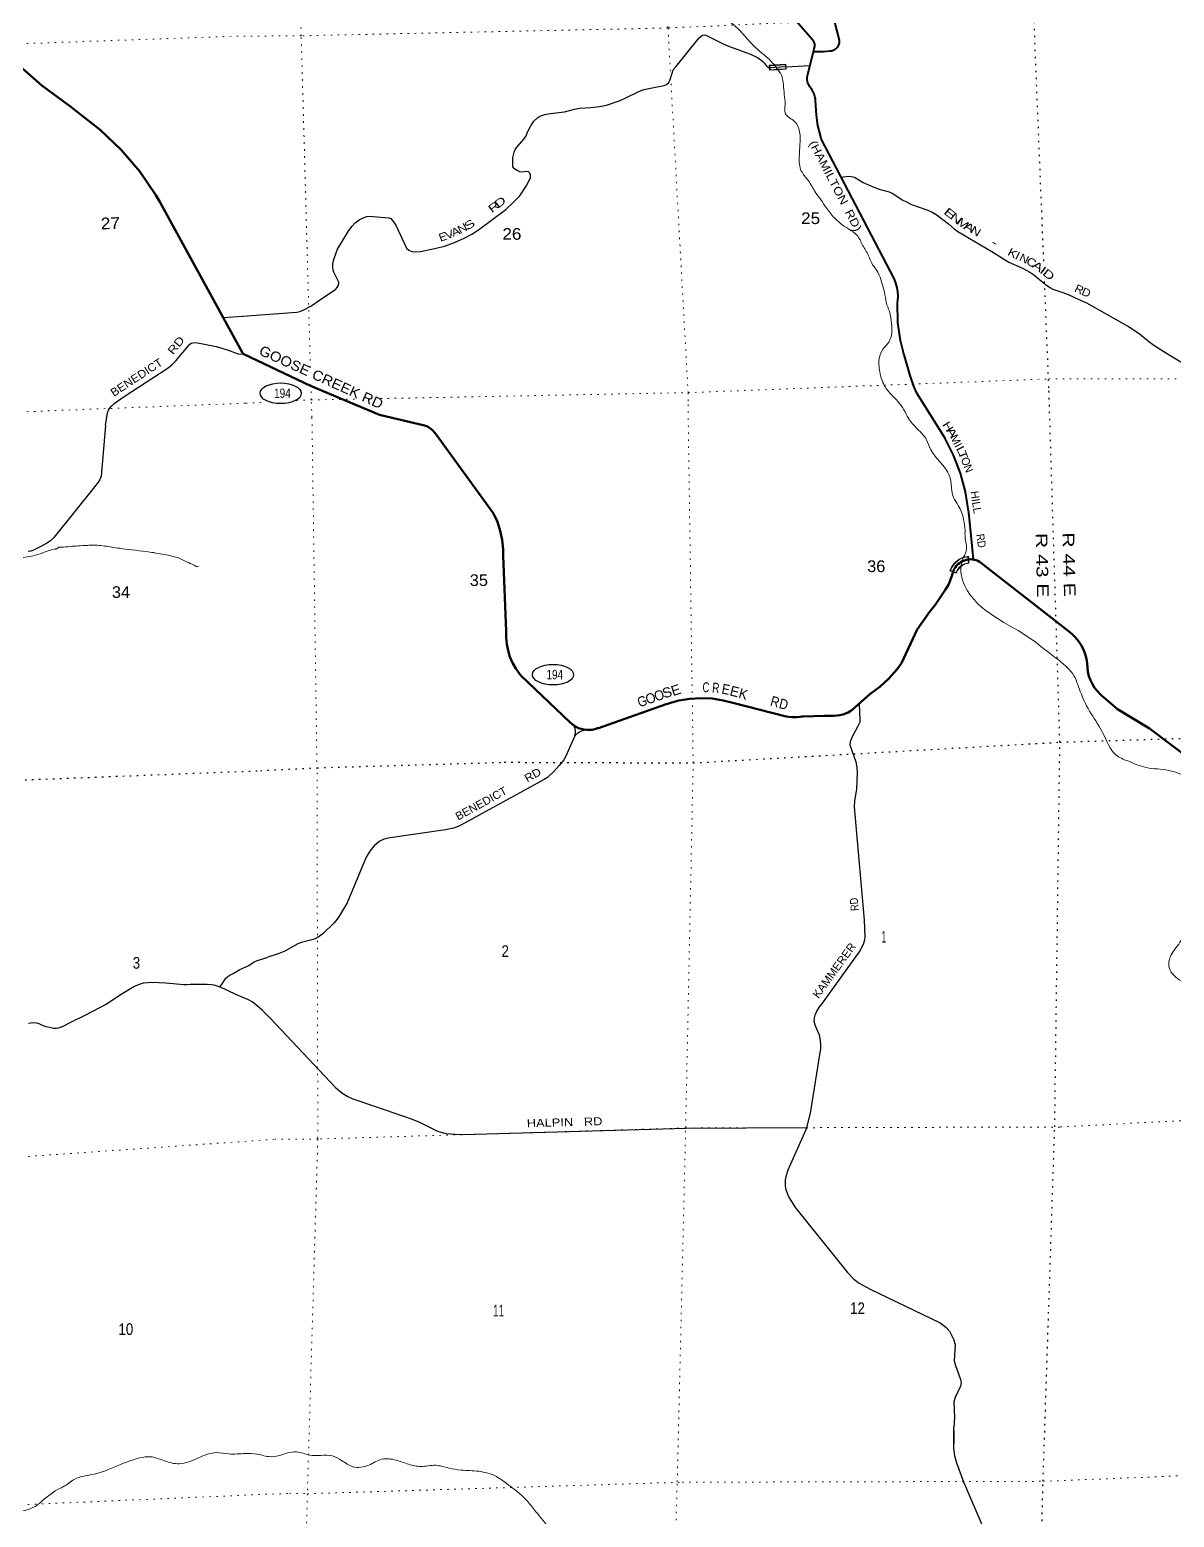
# Model space of a CAD drawing. Header units: feet. Extents: x 751810 to 1010326, y -353855 to -161247.
# Drawn here: x 908761 to 925928, y -273133 to -250821 of the extents above; entities that cross this region are included whole.
import ezdxf
from ezdxf.enums import TextEntityAlignment as Align

# ---------------------------------------------------------------- set-up
doc = ezdxf.new("R2010")
doc.units = ezdxf.units.FT
doc.header["$LTSCALE"] = 70
doc.linetypes.add('DOTTED', pattern=[1.5, 0.3, -1.2])
for name, color, linetype, lineweight in [('17', 7, 'Continuous', 25), ('23', 7, 'Continuous', 70), ('26', 7, 'Continuous', 40), ('29', 7, 'Continuous', 25), ('31', 7, 'Continuous', 13), ('39', 7, 'Continuous', 13), ('59', 7, 'Continuous', 13), ('6', 7, 'DOTTED', 25), ('7', 7, 'DOTTED', 13)]:
    doc.layers.add(name, color=color, linetype=linetype, lineweight=lineweight)
doc.layers.add('27', color=7, linetype='Continuous')
doc.layers.add('30', color=7, linetype='Continuous')

msp = doc.modelspace()

# ---------------------------------------------------------------- linework, layer by layer
at = {"layer": '17'}
for centre in [(912524.66, -256274.04), (916609.63, -260494.66)]:
    msp.add_ellipse(centre, major_axis=(-309.24, 1), ratio=0.500121, dxfattribs=at)
at = {"layer": '23'}
for points in [[(911972.65, -255687.72), (911970.3, -255686.04), (911965.57, -255682.12), (911961.28, -255677.72), (911957.47, -255672.9), (911954.03, -255667.8), (910712.81, -253403.67), (910654.08, -253304.42), (910410.27, -252948.56), (910130.59, -252620.13), (909818.12, -252322.74), (909357.51, -251960.93), (908941.23, -251657.09), (908402.36, -251184.02)], [(914007.53, -256594.98), (912973.82, -256160.4), (911972.65, -255687.72)], [(918330.34, -260930.63), (918305.34, -260936.06), (917289.48, -261294.86), (917278.41, -261299.14), (917238.69, -261311.52), (917197.89, -261319.69), (917156.47, -261323.54), (917114.87, -261323.04), (917073.54, -261318.19), (917032.96, -261309.05), (916993.54, -261295.72), (916955.74, -261278.35), (916919.96, -261257.11), (916909.49, -261249.31), (916902.59, -261244.17), (916859.49, -261206.38), (916133.24, -260513.13), (916108.49, -260483.25), (916051.46, -260403.18), (916003.11, -260317.58), (915963.98, -260227.4), (915934.49, -260133.62), (915914.96, -260037.28), (915905.61, -259939.42), (915906.54, -259841.12), (915863.29, -258710.04), (915861.71, -258609.55), (915847.01, -258471.29), (915817.93, -258335.33), (915774.81, -258203.15), (915718.1, -258076.21), (914858.27, -256892.33), (914833.65, -256860.29), (914805.73, -256830.89), (914774.88, -256804.57), (914741.46, -256781.62), (914730.81, -256775.85), (914714.33, -256766.91), (914680.81, -256756.32), (914007.53, -256594.98)], [(926226.55, -261806.52), (925557.26, -261302.47), (925557.2, -261300.46), (925074.62, -261010.91), (924829.61, -260799.87), (924819.28, -260790.37), (924773.91, -260743.02), (924733.73, -260691.18), (924699.2, -260635.43), (924670.68, -260576.37), (924648.49, -260514.66), (924632.88, -260450.97), (924624, -260385.99), (924621.97, -260320.44), (924611.15, -260256.11), (924592.01, -260185.82), (924565.62, -260117.92), (924532.29, -260053.16), (924492.36, -259992.23), (924446.29, -259935.8), (924394.57, -259884.51), (924337.77, -259838.9), (923020.84, -258812.14), (923005.76, -258802.43), (922980.72, -258789.18), (922954.44, -258778.63), (922927.19, -258770.88), (922899.29, -258766.02), (922871.03, -258764.11), (922867.72, -258764.23), (922842.72, -258765.16), (922817.72, -258772.57), (922806.93, -258774.35), (922779.74, -258781.83), (922753.48, -258792.11), (922728.44, -258805.08), (922704.89, -258820.6), (922683.09, -258838.49), (922663.28, -258858.56), (922645.68, -258880.6), (922630.48, -258904.35), (922617.84, -258929.56), (922617.04, -258931.69), (922607.48, -258957.1), (922599.15, -258981.69), (922559.58, -259098.46), (922544.89, -259136.85), (922523.84, -259178.96), (922498.5, -259218.64), (922348.57, -259442.33), (922263.03, -259547.11), (922072.41, -259819.27), (921835.79, -260323.92), (921771.77, -260409.93), (921648.18, -260550.2), (921510.62, -260676.79), (921360.57, -260788.3), (921096.78, -261020.14), (921074.27, -261036.54), (921036.41, -261059.47), (920996.35, -261078.31), (920954.55, -261092.87), (920911.45, -261102.97), (920867.53, -261108.52), (920823.27, -261109.44), (920672.38, -261113.23), (920365.39, -261121.66), (920340.25, -261122.35), (920315.39, -261124.86), (920264.23, -261130.03), (920185.33, -261129.82), (920106.88, -261121.37), (919304.36, -260916.26), (919163.34, -260880.07), (918997, -260854.32), (918828.88, -260846.1), (918660.83, -260855.51), (918494.68, -260882.42), (918355.34, -260920.29), (918330.34, -260930.63)]]:
    msp.add_lwpolyline(points, dxfattribs=at)
at = {"layer": '26'}
for points in [[(920515.61, -251149.03), (920525.54, -251108.58), (920528.08, -251102.31), (920532.12, -251089.55), (920534.8, -251076.45), (920536.1, -251063.13), (920536, -251049.75), (920534.5, -251036.46), (920531.62, -251023.39), (920527.39, -251010.7), (920521.85, -250998.52), (920515.08, -250986.98), (920507.13, -250976.22), (919972, -250363.34)], [(920515.61, -251149.03), (920545.24, -251148.48), (920663.6, -251146.33), (920763.97, -251138.98), (920779.41, -251137.57), (920794.61, -251134.56), (920809.42, -251129.97), (920823.66, -251123.87), (920837.19, -251116.3), (920849.86, -251107.37), (920861.52, -251097.16), (920872.05, -251085.78), (920881.33, -251073.37), (920889.27, -251060.06), (920895.77, -251045.99), (920900.76, -251031.31), (920904.2, -251016.2), (920906.03, -251000.81), (920906.25, -250985.31), (920905.51, -250975.17), (920790.35, -250529.73)], [(922064.72, -256271.29), (922027.26, -256183.15), (921965.32, -256007.85), (921880.01, -255713.83), (921872.78, -255688.88), (921866.66, -255663.83), (921821.76, -255479.89), (921782.32, -255210.99), (921776.61, -254913.03), (921780.82, -254880.03), (921783.92, -254814.96), (921780.21, -254749.92), (921769.72, -254685.62), (921752.56, -254622.77), (921728.93, -254562.06), (920633.9, -252454.73), (920619.07, -252408.53), (920581.44, -252256.11), (920559.95, -252100.6), (920548.77, -251881.39), (920545.86, -251859.5), (920537.27, -251819.88), (920524.6, -251781.38), (920507.97, -251744.42), (920487.56, -251709.4), (920463.61, -251676.7), (920451.69, -251659.3), (920441.25, -251640.07), (920432.87, -251619.86), (920426.65, -251598.88), (920422.65, -251577.37), (920420.93, -251555.56), (920421.49, -251533.68), (920424.34, -251511.99), (920429.44, -251490.71), (920436.74, -251470.09), (920515.61, -251149.03)], [(922914.29, -258760.47), (922844.32, -258056.43), (922842.36, -258036.94), (922797.26, -257750.55), (922722.47, -257470.44), (922618.81, -257199.68), (922487.42, -256941.25), (922064.72, -256271.29)]]:
    msp.add_lwpolyline(points, dxfattribs=at)
at = {"layer": '29'}
for p, q in [((920105.05, -251377.3), (919853.34, -251392.27)), ((920105.05, -251377.3), (920464.31, -251355.95)), ((911661.79, -255134.7), (911949.82, -255115.56)), ((909894.86, -256759.12), (909831.12, -257515.87))]:
    msp.add_line(p, q, dxfattribs=at)
for points in [[(916110.66, -253314.27), (916144.04, -253266.27), (916217.06, -253151.47), (916271.3, -253038.76), (916273.39, -252999.1), (916262.96, -252971.96), (916242.09, -252953.18), (916208.72, -252946.92), (916150.3, -252959.44), (916112.74, -252953.18), (916071.02, -252934.39), (916031.38, -252905.17), (916008.43, -252875.95), (916004.26, -252827.94), (916004.26, -252738.19), (916025.12, -252656.79), (916041.81, -252615.04), (916066.85, -252583.73), (916175.33, -252458.49), (916204.54, -252412.58), (916233.75, -252345.78), (916275.47, -252262.29), (916321.37, -252191.32), (916379.79, -252139.15), (916425.69, -252112.01), (916488.27, -252093.23), (916567.56, -252078.61), (916780.36, -252053.56), (916932.65, -252009.73), (917014.02, -251995.12), (917176.75, -251986.77), (917310.27, -251974.25), (917410.41, -251951.29), (917614.87, -251882.41), (917702.49, -251840.66), (917886.09, -251753), (917973.71, -251719.6), (918098.89, -251690.38), (918278.31, -251656.98), (918311.69, -251644.46), (918340.89, -251619.41), (918359.67, -251583.93), (918395.14, -251473.3), (918413.92, -251423.21), (918449.38, -251377.29), (918799.88, -250943.14), (918831.17, -250915.99), (918852.03, -250903.47), (918885.41, -250899.3), (918900.02, -250901.39), (919021.02, -250959.84), (919171.23, -251034.98), (919256.77, -251072.54), (919555.11, -251181.09)], [(919555.11, -251181.09), (919636.47, -251216.57), (919680.28, -251240.57), (919719.92, -251267.7), (919762.69, -251302.14), (919782.51, -251324.06), (919817.98, -251369.98), (919827.37, -251379.37), (919838.84, -251388.77), (919853.34, -251392.27)], [(920932.48, -253033.12), (921041.59, -253017.85), (921083.31, -253019.95), (921129.21, -253034.55), (921195.97, -253074.22), (921262.73, -253109.69), (921396.25, -253174.4), (921500.57, -253211.98), (921650.78, -253253.72), (921694.59, -253270.41), (921719.63, -253285.02), (921846.89, -253370.61), (921909.48, -253404), (921988.76, -253441.58), (922230.77, -253529.24), (922297.53, -253558.46), (922372.63, -253600.21), (922539.54, -253733.8), (922627.16, -253806.85), (922681.4, -253846.51), (923190.46, -254147.08), (923444.98, -254305.71), (923649.44, -254397.55), (923760.03, -254458.07), (923820.51, -254497.74), (923991.59, -254635.5), (924070.89, -254689.76), (924108.42, -254710.64), (924258.63, -254760.73), (924337.93, -254792.04), (924488.12, -254860.92), (924609.13, -254919.37)], [(911949.82, -255115.56), (912768.44, -255059.23), (912812.25, -255046.7), (912872.75, -255021.66), (912977.07, -254967.39), (913173.18, -254829.63), (913344.25, -254716.92), (913373.46, -254687.69), (913388.07, -254660.56), (913396.41, -254629.25), (913394.32, -254608.38), (913323.39, -254458.1), (913310.87, -254428.87), (913304.62, -254387.13), (913304.61, -254339.12), (913310.87, -254303.64), (913329.65, -254238.93), (913377.63, -254111.61), (913544.54, -253831.92), (913594.61, -253765.12), (913642.59, -253717.12), (913701.01, -253671.2), (913761.51, -253639.89), (913817.84, -253621.1), (913853.3, -253619.02), (914145.38, -253644.06), (914174.59, -253654.5), (914203.8, -253681.63), (914249.7, -253752.6), (914412.43, -254094.91), (914445.81, -254128.31), (914491.7, -254149.18), (914543.86, -254153.36), (914621.05, -254145.01), (914858.89, -254099.09), (914981.98, -254065.69), (915130.11, -254011.42), (915278.23, -253948.81), (915392.98, -253886.19), (915491.03, -253821.48), (915902.03, -253518.83), (916008.43, -253418.65), (916110.66, -253314.27)], [(924609.13, -254919.37), (925241.29, -255272.11), (925399.85, -255376.47), (925545.89, -255497.54), (925637.69, -255564.33), (925850.49, -255697.92), (926226.02, -255923.34), (926384.58, -256002.66), (926554.33, -256089.68)], [(909894.86, -256759.12), (909928.7, -256569.46), (909941.21, -256527.75), (909955.8, -256502.72), (909984.99, -256467.27), (910028.76, -256427.64), (910174.68, -256323.37), (910837.56, -255889.58), (910893.83, -255845.78), (910950.12, -255789.48), (911054.35, -255660.17), (911162.75, -255535.04), (911185.67, -255520.44), (911225.28, -255514.19), (911271.13, -255518.35), (911333.68, -255526.7), (911556.71, -255570.49), (911613, -255585.1), (911750.58, -255630.98), (911856.89, -255670.6), (911888.16, -255681.03), (911972.65, -255687.72)], [(909831.12, -257515.87), (909823.64, -257545.41), (909813.98, -257564.75), (909787.73, -257607.55), (909718.7, -257698.72), (909127.76, -258430.84), (909072.55, -258486.11), (909042.17, -258508.21), (909011.78, -258527.53), (908884.75, -258593.84), (908806.07, -258629.76), (908774.31, -258640.81), (908738.4, -258649.09)], [(921199.68, -260934.85), (921211.74, -261170.23), (921209.65, -261205.65), (921178.41, -261278.59), (921095.1, -261428.63), (921068.02, -261501.56), (921061.77, -261545.32), (921153.42, -261803.72), (921167.99, -261889.15), (921170.08, -261962.09), (921161.75, -262212.15), (921130.5, -262389.28), (921128.42, -262478.89), (921278.39, -264179.31), (921286.72, -264429.37), (921276.3, -264493.96), (921263.81, -264539.81), (921211.74, -264637.75), (920620.2, -265454.62)], [(916935.54, -261412.02), (916947.04, -261368.2), (916948.08, -261359.86), (916948.08, -261339.03), (916940.79, -261303.6), (916922.04, -261257.76)], [(916935.54, -261412.02), (916794.99, -261727.66), (916770.5, -261773.01), (916703.34, -261858.95), (916620.54, -261948.05), (916551.3, -262013.15), (916525.27, -262035.03), (916478.91, -262064.74), (915237.54, -262748.23), (915184.96, -262773.76), (915116.22, -262796.68), (914995.93, -262823.25), (914133.11, -262944.63), (914062.82, -262964.95), (913999.81, -262998.81), (913921.18, -263064.98), (913860.26, -263140.51), (913804.55, -263231.68), (913521.28, -263915.18), (913387.98, -264140.23), (913328.08, -264216.82), (913154.7, -264381.95), (913084.39, -264431.46), (913042.73, -264454.38), (913013.07, -264465.3), (912836.53, -264510.64), (912779.79, -264531.99), (912588.17, -264640.35), (912488.19, -264682.02), (912333.63, -264732.34)], [(916935.54, -261412.02), (916982.44, -261368.2), (917006.4, -261351.53), (917026.18, -261341.11), (917040.76, -261336.94), (917099.08, -261322.36)], [(911611.88, -265175.35), (911635.52, -265146.82), (911702.9, -265048.19), (911729.13, -265024.7), (911752.6, -265008.13), (911809.43, -264975.17), (911912.89, -264919.25), (912045.32, -264856.17), (912082.09, -264834.15), (912125.75, -264803.3), (912161.3, -264788.49), (912333.63, -264732.34)], [(909397.1, -265694.69), (909580.72, -265604.89), (909820.97, -265483.33), (909895.53, -265441.89), (910133.01, -265284.41), (910320.79, -265171.14), (910406.4, -265135.22), (910467.15, -265118.64), (910525.14, -265110.35), (910591.41, -265107.59), (910801.28, -265118.64), (911071.9, -265140.75), (911116.08, -265142.12), (911168.55, -265137.98), (911422.61, -265135.22), (911481.97, -265140.74), (911522.02, -265149.03), (911611.88, -265175.35)], [(912370.28, -265650.52), (912253.8, -265533.04), (912137.82, -265429.44), (912099.16, -265401.81), (912042.55, -265371.42), (911852.01, -265289.92), (911611.88, -265175.35)], [(920414.05, -267287.26), (920472.32, -267073.76), (920626.45, -266102.68), (920627.5, -266053.71), (920623.33, -265987.03), (920617.08, -265949.52), (920605.62, -265902.64), (920543.14, -265752.6), (920527.52, -265697.37), (920530.64, -265640.07), (920540.02, -265599.43), (920568.13, -265544.21), (920620.2, -265454.62)], [(908741.27, -265720.94), (908814.45, -265714.03), (908858.62, -265716.8), (908886.24, -265723.7), (908946.99, -265749.95), (909000.84, -265769.28), (909054.69, -265783.1), (909123.72, -265796.91), (909141.67, -265798.29), (909159.62, -265796.92), (909190, -265791.39), (909250.75, -265772.05), (909397.1, -265694.69)], [(912370.28, -265650.52), (913348.41, -266688.75), (913442.13, -266765.85), (913529.61, -266820.03), (913606.68, -266855.45), (913948.26, -266972.15), (914498.13, -267163.86), (914608.52, -267207.62), (914864.71, -267338.9), (914912.62, -267353.49), (915000.1, -267374.33), (915139.64, -267388.91), (915266.88, -267391.25)], [(915266.88, -267391.25), (918599.11, -267294.59), (920414.05, -267287.26)], [(920414.05, -267287.26), (920131.09, -267925.49), (920104, -268006.77), (920091.5, -268073.45), (920091.5, -268156.81), (920097.76, -268200.57), (920124.83, -268286.01), (920149.82, -268340.19), (920247.73, -268492.31), (921026.74, -269459.25), (921122.56, -269559.27), (921201.7, -269621.79), (921364.17, -269709.31), (922413.96, -270217.78), (922501.44, -270280.31), (922555.6, -270342.82), (922618.09, -270459.52), (922638.92, -270542.87), (922628.5, -270786.7), (922638.92, -270842.95), (922722.24, -271068.02), (922732.65, -271111.79), (922722.24, -271168.04), (922638.92, -271334.76), (922620.17, -271403.53), (922630.59, -271634.84), (922622.26, -271784.88)], [(922621.52, -271834.95), (922622.84, -272032.07), (922624.85, -272032.02)], [(923060.41, -273279.74), (922772.23, -272605.94), (922663.92, -272322.53), (922634.76, -272214.17), (922622.26, -272089.14), (922622.26, -271784.88)]]:
    msp.add_lwpolyline(points, dxfattribs=at)
at = {"layer": '31'}
for p, q in [((919858.02, -251428.27), (919853.43, -251353.41)), ((919987.28, -251420.36), (919858.02, -251428.27)), ((919986.79, -251412.37), (919865.51, -251419.79)), ((920107.55, -251412.99), (919986.42, -251420.41))]:
    msp.add_line(p, q, dxfattribs=at)
for points in [[(919853.43, -251353.41), (920102.96, -251338.13), (920107.55, -251412.99)], [(919865.51, -251419.79), (919861.9, -251360.9), (920095.46, -251346.6), (920099.07, -251405.49), (919985.93, -251412.42)]]:
    msp.add_lwpolyline(points, dxfattribs=at)
at = {"layer": '39'}
for points in [[(911594.42, -245962.04), (911672.44, -246009.83), (911852.67, -246106.63), (911952.31, -246200.04), (911944.92, -246343.31), (911926.42, -246454.72), (912013.8, -246542.49), (912093.4, -246638.58), (912191.39, -246681.68), (912293.13, -246839.48), (912408.67, -246988.77), (912523.1, -247103.85), (912665.08, -247199.9), (912848.25, -247201.91), (912993.83, -247223.3), (913176.47, -247332.1), (913312.78, -247377.96), (913429.32, -247434.55), (913569.59, -247478.27), (913764.1, -247457.75), (913860.78, -247460.61), (913925.76, -247478.61), (913999.3, -247512.44), (914097.03, -247547.49), (914153.99, -247751.09), (914162.44, -247948.24), (914325.08, -247999.28), (914507.28, -248156.44), (914604.95, -248189.48), (914590.76, -248063.04), (914671.85, -248020.07), (914825.76, -248111.69), (915007.64, -248135.9), (915180.6, -248194.66), (915373.48, -248309.17), (915542.59, -248311.65), (915688.23, -248335.04), (915858.69, -248317.33), (916000.04, -248332.81), (916073.09, -248413), (916199.12, -248513.6), (916304.32, -248592.72), (916371.56, -248741.59), (916328.8, -248972.66), (916338.21, -249137.54), (916516.76, -249244.46), (916671.35, -249418.65), (916825.42, -249576.74), (917008.39, -249695.61), (917191.52, -249758.06), (917372.12, -249804.48), (917530.22, -249839.55), (917583.73, -249876.06), (917617.56, -249987.76), (917857.24, -250056.4), (917993.52, -250039.82), (918110.8, -249995.66), (918238.64, -250090.15), (918247.06, -250224.85), (918379.09, -250262.79), (918488.13, -250212.86), (918619.14, -250281.06), (918737.89, -250343.62), (918891.49, -250487.63), (919124.78, -250606.85), (919254.43, -250695.24), (919420.23, -250842.87), (919581.04, -251022.9), (919707.66, -251141.61), (919850.49, -251263.81), (919984.83, -251420.24)], [(919984.83, -251420.24), (920046.3, -251529.31), (920064.11, -251643.55), (920078.9, -251788.11), (920089.99, -251942.86), (920094.46, -252079.7), (920233.14, -252198.01), (920311.41, -252376.74), (920310.27, -252588.3), (920302.75, -252727.55), (920333.83, -252940.06), (920439.2, -253085.66), (920547.56, -253261.38), (920629.76, -253375.51), (920705.87, -253487.83), (920829.65, -253642.89), (920916.76, -253722.61), (921042.33, -253809.12), (921168.1, -253901.67), (921253.56, -254053.97), (921338.82, -254200.23), (921389.06, -254321.46), (921452.39, -254412.03), (921503.58, -254501), (921546.24, -254636.58), (921580.4, -254758.34), (921605.56, -254912.63)], [(921605.56, -254912.63), (921654.12, -255043.98), (921686.36, -255230.27), (921690.96, -255371.14), (921645.05, -255505.61), (921561.91, -255609.08), (921502.25, -255754.08), (921510.77, -255953.24), (921540.78, -256071.1), (921594.77, -256184.15), (921642.68, -256248.08), (921674.81, -256286.91)], [(921674.81, -256286.91), (921872.6, -256520.29), (921940.35, -256649.3), (922077.39, -256810.76), (922212.41, -256972.28), (922272.37, -257111.54), (922552.22, -257502.69), (922587.38, -257694.86), (922617.26, -257838.9), (922688.72, -257955.76), (922768.6, -258164.9), (922789.07, -258327.48), (922789.07, -258402.66), (922800.63, -258504.84), (922812.19, -258610.87), (922762.32, -258735.54)], [(905221.04, -260914.7), (905325.1, -260894.63), (905382.71, -260857.53), (905509.8, -260773.08), (905745.88, -260600.46), (905882.57, -260487.71), (905973.81, -260419.91), (906128.34, -260292.81), (906233.22, -260198.65), (906448.12, -259951.94), (906550.57, -259829.67), (906615.86, -259770.32), (906692.76, -259682.64), (906754.19, -259633.41), (906912.64, -259500.21), (907027.76, -259419.97), (907280.09, -259261.17), (907578.95, -259127.8), (907824.14, -259027.44), (907904.2, -259016.13), (908203.96, -258943.08), (908234.13, -258948.65), (908347.28, -258870.46), (908810.23, -258712.4), (909139.59, -258606.71), (909143.6, -258606.64), (909143.63, -258608.65), (909183.46, -258589.93), (909233.48, -258581.11), (909365.7, -258571), (909485.93, -258563.1), (909632.23, -258554.79), (909694.36, -258551.81), (909909.24, -258568.58), (910132.41, -258603.32), (910562.43, -258654.95), (910805.77, -258697.42), (911029.37, -258760.31), (911114.26, -258803.24), (911225.35, -258853.8), (911281.8, -258873.04), (911287.76, -258868.92)], [(922762.32, -258735.54), (922728.28, -258903.93), (922828.52, -259239.26), (923855.09, -260013.89), (923879.75, -260033.38), (923970.19, -260105.52), (924171.45, -260259.34), (924404.7, -260482.74), (924518.17, -260745.34), (924681.84, -261081.09), (924858.46, -261372.27), (925052.05, -261697.21), (925229.58, -261789.29), (925507.9, -261886.88), (925845.24, -261930.71), (926145.08, -262082.06), (926300.84, -262267.18), (926506.48, -262356.54), (926619.17, -262589), (926651.24, -262895.87), (926563.1, -263069.01), (926493.33, -263330.17), (926462.63, -263700.96), (926338.38, -263957.45), (926142.59, -264249.93), (926031.81, -264481.95), (925880.37, -264698.91), (925846.55, -264870.69), (926002.67, -265069.88), (926264.59, -265155.82), (926512.99, -265185.79), (926677.21, -265350.67), (926781.05, -265378.05)], [(908905.03, -272924.82), (909230.44, -272690.47), (909262.31, -272675.89), (909427.11, -272564.71), (909728.78, -272485.6), (910121.73, -272340.7), (910411.11, -272243.67), (910569.28, -272225.12), (910766.72, -272282.39), (911004.14, -272330.98), (911291.63, -272242.03), (911563.22, -272163.39), (911744.04, -272182.69), (911994.67, -272176.78), (912169.32, -272186.13), (912370.49, -272225.23), (912554.52, -272192.2), (912629.88, -272164.95)], [(912629.88, -272164.95), (912761.26, -272152.6), (912955.75, -272200.01), (913129.04, -272205.72), (913302.37, -272213.44), (913438.98, -272280.4), (913608.51, -272374.69), (913845.45, -272350.65), (914038.48, -272263.36), (914254.22, -272276.05), (914443.03, -272337.68), (914631.12, -272371.17), (914850.11, -272353.61), (915044.44, -272394.99), (915230.42, -272424.52), (915494.65, -272444.04), (915760.39, -272521.84), (915938.74, -272646.07), (916080.46, -272755.13), (916224.92, -272892.27), (916353.86, -273051.93), (916545.74, -273310.55), (916593.01, -273426), (916618.91, -273493.72), (916657.3, -273577.22), (916704.57, -273692.67), (916762.21, -273898.35), (916853.08, -274065), (916990.33, -274312.93), (917088.88, -274465.3), (917283.7, -274681.62), (917441.26, -274858.65), (917530.17, -275027.36), (917627.89, -275147.58), (917802.33, -275354.35), (917933.78, -275455.63), (917977.07, -275494.76), (918034.75, -275545.6), (918136.08, -275649.64), (918354.17, -275909.62), (918538.62, -276114.13), (918577.57, -276141.31), (918733.07, -276316.39), (918779.92, -276337.33), (918982.41, -276460.96), (919083.58, -276558.97), (919192.96, -276662.81), (919332.93, -276781.97), (919525.22, -276978.24), (919690, -277122.92), (919942.69, -277241.26), (920093.9, -277249.54), (920255.37, -277265.6), (920379.53, -277240.37), (920631.84, -277187.79), (920649.79, -277181.31), (920692.92, -277214.41), (920891.03, -277324.07), (921064.59, -277496.68), (921292.9, -277762.44), (921370.09, -277945.51), (921413.82, -278236), (921449.75, -278458.32), (921473.3, -278747.31), (921471.9, -279083.17), (921532.25, -279471.78), (921531, -279813.68), (921577.46, -280132.25), (921612.42, -280473.24), (921626.77, -280951.49), (921681.33, -281271.87), (921719.5, -281327.18)], [(889623.14, -274804.21), (889750.37, -274693.33), (889972.77, -274545.05), (890281.65, -274411.52), (890572.12, -274386.89), (890908.28, -274333.38), (891164.84, -274321.34), (891425.38, -274307.23), (891788.85, -274070.27), (892029.19, -274046.41), (892290.79, -274102.68), (892563.25, -274213.08), (892817.38, -274305.67), (893020.68, -274352.78), (893203.47, -274370.05), (893312.21, -274398.53), (893555.59, -274443.01), (893816.13, -274428.9), (893962.64, -274567.41), (894237.4, -274697.88), (894282.1, -274735.4), (894326.52, -274754.83), (894463.68, -274804.98), (894618.33, -274818.67), (894786.56, -274801.97), (894975.19, -274807.08), (895166.18, -274836.28), (895312.21, -274942.62), (895555.15, -274958.95), (895768.48, -275005.91), (896087.72, -275027.09), (896339.76, -275113.67), (896624.12, -275215.84), (896852.21, -275310.85), (897028.11, -275402.64), (897221.81, -275478.06), (897376.13, -275469.63), (897492.25, -275455.75), (897617.73, -275397.48), (897924.21, -275370.58), (898136.26, -275465.84), (898377.45, -275498.28), (898695.26, -275292.21), (899129.83, -275114.48), (899572.91, -274968.8), (899741.15, -274952.1), (899877.08, -274921.83), (900020.13, -274831.1), (900075.82, -274800.06), (900261.06, -274581.97), (900427.29, -274299.81), (900496.86, -274125.75), (900600.16, -274059.78), (900653.66, -273883.97), (900733.45, -273721.82), (900898.21, -273608.63), (901000.21, -273588.94), (901046.21, -273580.18), (901204.08, -273408.77), (901700.36, -273067.17), (902011.97, -272849.12), (902210.64, -272723.34), (902497.4, -272586.13), (902758.39, -272469.43), (902952.12, -272414.12), (903164.84, -272420.86), (903464.42, -272468.49), (903763.31, -272469.87), (904226.57, -272464.67), (904513.85, -272494.39), (904805.53, -272550.19), (904989.66, -272655.93), (905226.17, -272776.95), (905537.02, -272774.12), (905681.93, -272806.06), (905742.94, -272861.42), (905905.65, -273009.74), (906185.09, -273051.65), (906375.47, -273173.38), (906606.54, -273199.96), (906688.79, -273200.69), (906980.02, -273226.32), (907211.46, -273277.02), (907513.13, -273197.91), (907850.3, -273078.01), (907880.07, -273057.44), (907887.52, -273019.11), (908255.89, -272973.14), (908459.43, -273036.35), (908839.53, -272970.09), (908905.03, -272924.82)]]:
    msp.add_spline(points, degree=3, dxfattribs=at)
at = {"layer": '59'}
msp.add_line((922560.81, -258939.14), (922659.74, -258974.39), dxfattribs=at)
for points in [[(922560.81, -258939.14), (922571.97, -258909.51), (922586.95, -258879.6), (922604.98, -258851.44), (922625.85, -258825.32), (922649.34, -258801.5), (922675.19, -258780.29), (922703.12, -258761.89), (922732.81, -258746.51), (922763.95, -258734.32), (922796.2, -258725.44), (922828.28, -258720.15), (922839.64, -258719.05), (922848.5, -258823.24)], [(922571.17, -258934.33), (922579.31, -258912.72), (922593.91, -258883.56), (922611.49, -258856.11), (922631.84, -258830.64), (922654.74, -258807.42), (922679.94, -258786.74), (922707.17, -258768.8), (922736.12, -258753.81), (922766.48, -258741.92), (922797.92, -258733.26), (922832.34, -258727.59), (922839.9, -258816.55)], [(922839.9, -258816.55), (922817.01, -258820.33), (922794.58, -258826.5), (922772.91, -258834.97), (922752.25, -258845.68), (922732.81, -258858.49), (922714.81, -258873.25), (922698.46, -258889.83), (922683.94, -258908.01), (922671.4, -258927.61), (922660.96, -258948.43), (922655.02, -258964.21), (922571.17, -258934.33)], [(922659.74, -258974.39), (922668.3, -258951.64), (922678.36, -258931.57), (922690.45, -258912.68), (922704.45, -258895.15), (922720.21, -258879.17), (922737.56, -258864.94), (922756.3, -258852.59), (922776.22, -258842.27), (922797.11, -258834.1), (922818.73, -258828.15), (922848.5, -258823.24)]]:
    msp.add_lwpolyline(points, dxfattribs=at)
at = {"layer": '6'}
msp.add_line((924046.89, -256191.21), (923981.15, -254561.57), dxfattribs=at)
for points in [[(923970.19, -254289.99), (923819.5, -250554.67), (923589.74, -244998.13), (923362.68, -239401.21), (923125.84, -233812.66), (922794.78, -227927.07), (922615.78, -222507.85), (922303.6, -217076.91), (921934.04, -211676.07), (921918.61, -210468.22)], [(923921.68, -274029.17), (923960, -272593.79), (924134.95, -267276.47), (924211.67, -261507.13), (924046.89, -256191.21)], [(912221.97, -261934.47), (913072.46, -261890.95), (915878.75, -261808.53), (918711.57, -261817.95), (924211.67, -261507.13), (929556.36, -261336.95), (934878.5, -261151.24), (936886.74, -261078.65)], [(880769.87, -262856.21), (885583.84, -262732.54), (891399.44, -262569.29), (896733.98, -262423.28), (902142.74, -262278.18), (907535.21, -262117.22), (912221.97, -261934.47)]]:
    msp.add_lwpolyline(points, dxfattribs=at)
at = {"layer": '7'}
msp.add_line((912001.96, -256422.13), (912314.03, -256406.7), dxfattribs=at)
for points in [[(916545.3, -210684.8), (916605.75, -211982.84), (916881.75, -217414.97), (917089.41, -222849.36), (917394.12, -228236.22), (917718.19, -234154.28), (917823.62, -239785.44), (918056.55, -245315.68), (918334.07, -250794.1), (918635.44, -256263.67), (918633.9, -256409.49)], [(912969.46, -255889), (912832.57, -250911.17), (912657.97, -245318.56), (912408.26, -239829.16), (912240.71, -234328.98), (911983.88, -228559.79), (911633.79, -223200.62), (911492.59, -217768.07), (911188.18, -212328.81), (911141.57, -210901.34)], [(943225.33, -250122.49), (939667.98, -250263.38), (934346.28, -250525.61), (929048.08, -250706.48), (923819.5, -250554.67), (918334.07, -250794.1), (912832.57, -250911.17), (911782.34, -250919.59)], [(911782.34, -250919.59), (907197.68, -251081.72), (901743.07, -251224.61), (896351.29, -251381.6), (890814.14, -251645.97), (885432.49, -251804.64), (880349.37, -251943.65)], [(912993.51, -256635.52), (912982.79, -256373.64), (912974.78, -256082.41)], [(914023.37, -256353.39), (918635.44, -256263.67), (924047.55, -256058.89), (927463.12, -256059.89)], [(912760.6, -256384.63), (912982.79, -256373.64), (913652.87, -256360.6)], [(880561.04, -257436.87), (885548.36, -257300.88), (890905.53, -257193.34), (896295.82, -256929.66), (901918.36, -256753.18), (907354.62, -256602.82), (912001.96, -256422.13)], [(917402.89, -302252.15), (917589.84, -299517.26), (917796.2, -294273.38), (917864.73, -293442.97), (918029.29, -288833.16), (918191.75, -283430.63), (918309.52, -278004.14), (918472.29, -272604.67), (918599.11, -267294.59), (918599.11, -267285.59), (918711.57, -261817.95), (918633.9, -256409.49)], [(912993.51, -256635.52), (913069.67, -261965.25), (913081.14, -267459.06), (912924.4, -272779.95), (912824.44, -277029.65)], [(927282.98, -267118.84), (924209.25, -267279.26), (918599.11, -267294.59), (913081.14, -267459.06), (912442.62, -267463.07)], [(880988.02, -268517.66), (885636, -268380.36), (891033.5, -268285.71), (896774.3, -268083.35), (902146.08, -267880.46), (907588.01, -267801.07), (912442.62, -267463.07)], [(912654.57, -272773.68), (912924.4, -272779.95), (918546.59, -272607.46), (923960, -272593.79), (929213.06, -272383.67), (934591.95, -272212.63), (939961.51, -272023.44), (944124.92, -271910.01)], [(890992.45, -273675.56), (896689.37, -273421.42), (902099.12, -273209.91), (907470.71, -272994.95), (912654.57, -272773.68)]]:
    msp.add_lwpolyline(points, dxfattribs=at)

# ---------------------------------------------------------------- texts
at = {"layer": '17', "width": 1.1}
msp.add_text('GOOSE CREEK RD', height=150, rotation=335.727, dxfattribs=at).set_placement((912185.46, -255687.09))
at = {"layer": '17', "width": 0.8}
for p in [(912550.71, -256342.35), (916635.68, -260562.97)]:
    msp.add_text('194', height=140, dxfattribs=at).set_placement(p, align=Align.CENTER)
at = {"layer": '17'}
for s, rotation, width, p in [('G', 18.186, 0.9, (917971.2, -260963.67)), ('O', 18.186, 0.95, (918095.79, -260919.22)), ('O', 18.204, 0.95, (918224.58, -260874.76)), ('S', 18.115, 1.05, (918344.26, -260831.49)), ('E', 17.904, 1.05, (918475.38, -260795.83)), ('C', 357.464, 0.7, (918899.72, -260757.56)), ('R', 354.884, 0.75, (919045.17, -260766.26)), ('E', 349.033, 0.9, (919188.39, -260787.47)), ('K', 344.72, 0.95, (919443.72, -260856.95)), ('R', 344.783, 0.9, (919919.97, -260972.39)), ('D', 346.358, 0.9, (920052.5, -261008.88))]:
    msp.add_text(s, height=150, rotation=rotation, dxfattribs=dict(at, width=width)).set_placement(p, align=Align.CENTER)
msp.add_text('E', height=150, rotation=346.033, dxfattribs=at).set_placement((919315.92, -260819.65), align=Align.CENTER)
at = {"layer": '27'}
for s, rotation, width, p in [('(HAMILTON  RD)', 297.458, 1.2, (920446.14, -252520.55)), ('RD', 278.949, 0.9, (922954.44, -258392.54))]:
    msp.add_text(s, height=120, rotation=rotation, dxfattribs=dict(at, width=width)).set_placement(p)
for s, rotation, width, p in [('H', 302.249, 1.25, (922482.13, -256804.52)), ('A', 302.249, 1.45, (922542.38, -256895.45)), ('M', 296.95, 1.1, (922592.52, -256993.5)), ('L', 296.95, 1.45, (922680.02, -257157.03)), ('T', 290.949, 1.3, (922703.73, -257219.36))]:
    msp.add_text(s, height=120, rotation=rotation, dxfattribs=dict(at, width=width)).set_placement(p, align=Align.CENTER)
for s, rotation, p in [('I', 296.95, (922635.21, -257079.9)), ('O', 290.949, (922745.61, -257317.35)), ('N', 290.949, (922786.84, -257422.72))]:
    msp.add_text(s, height=120, rotation=rotation, dxfattribs=at).set_placement(p, align=Align.CENTER)
msp.add_text('HILL', height=120, rotation=278.949, dxfattribs=at).set_placement((922869.12, -257749.46))
at = {"layer": '30'}
for s, rotation, width, p in [('R', 36.367, 1.4, (915756.73, -253526.47)), ('D', 38.367, 1.45, (915853.23, -253454.04)), ('S', 33.424, 1.45, (915388.77, -253793.12)), ('E', 321.327, 1.6, (922525.95, -253622.64)), ('N', 320.182, 1.5, (922619.22, -253699.04)), ('M', 323.826, 1.3, (922723.46, -253775.32)), ('E', 20.121, 1.1, (914976.99, -253982.32)), ('V', 22.121, 1.2, (915076.93, -253946.85)), ('A', 22.914, 1.2, (915170.38, -253905.5)), ('N', 28.622, 1.2, (915277.74, -253851.83)), ('A', 329.441, 1.4, (922821.33, -253836.22)), ('N', 329.441, 1.25, (922920.58, -253894.84)), ('-', 329.441, 1.6, (923206.58, -254063.69)), ('K', 331.067, 1.25, (923474.94, -254223.88)), ('I', 333.811, 1.2, (923552.38, -254263.61)), ('N', 334.811, 1.15, (923651.94, -254307.11)), ('C', 331.31, 1.2, (923755.78, -254360.51)), ('A', 326.738, 1.5, (923847.22, -254419.67)), ('I', 323.658, 1.55, (923925.59, -254476.88)), ('D', 321.158, 1.45, (924006.9, -254540.17)), ('R', 335.454, 1.1, (924478.02, -254769.22)), ('D', 335.363, 1.1, (924582.81, -254816.66)), ('RD', 28.837, 1.1, (916334.38, -262050.76)), ('BENEDICT', 28.837, 1.05, (915560.5, -262478.78)), ('RD', 95.04, 0.85, (921187.33, -263934.71)), ('KAMMERER', 54.09, 1.05, (920875.75, -264965.33)), ('HALPIN   RD', 1.662, 1.2, (916784.67, -267267.19))]:
    msp.add_text(s, height=120, rotation=rotation, dxfattribs=dict(at, width=width)).set_placement(p, align=Align.CENTER)
for s, rotation, width, p in [('RD', 51.13, 1.25, (910910.75, -255705.15)), ('BENEDICT', 33.201, 1.1, (910020.75, -256329.49))]:
    msp.add_text(s, height=120, rotation=rotation, dxfattribs=dict(at, width=width)).set_placement(p)
at = {"layer": '6', "width": 1.35}
for s, p in [('R 43 E', (923847.73, -258371.59)), ('R 44 E', (924251.39, -258362.34))]:
    msp.add_text(s, height=175, rotation=271.391, dxfattribs=at).set_placement(p)
at = {"layer": '7', "width": 1.1}
msp.add_text('27', height=175, rotation=1.839, dxfattribs=at).set_placement((909829.69, -253815.02))
at = {"layer": '7'}
for s, width, p in [('25', 1.1, (920329.85, -253735.58)), ('26', 1.1, (915849.31, -253971.06)), ('36', 1.05, (921321.33, -258955.53)), ('35', 1.05, (915360.5, -259164.4)), ('34', 1.05, (909992.15, -259343.24)), ('1', 0.4, (921540.04, -264514.32)), ('2', 0.85, (915837.03, -264728.13)), ('3', 0.85, (910305.47, -264904.7)), ('11', 0.65, (915708.86, -270121.4)), ('12', 0.85, (921065.95, -270085.17)), ('10', 0.85, (910091.52, -270398.69))]:
    msp.add_text(s, height=175, dxfattribs=dict(at, width=width)).set_placement(p)

doc.saveas('drawing.dxf')
